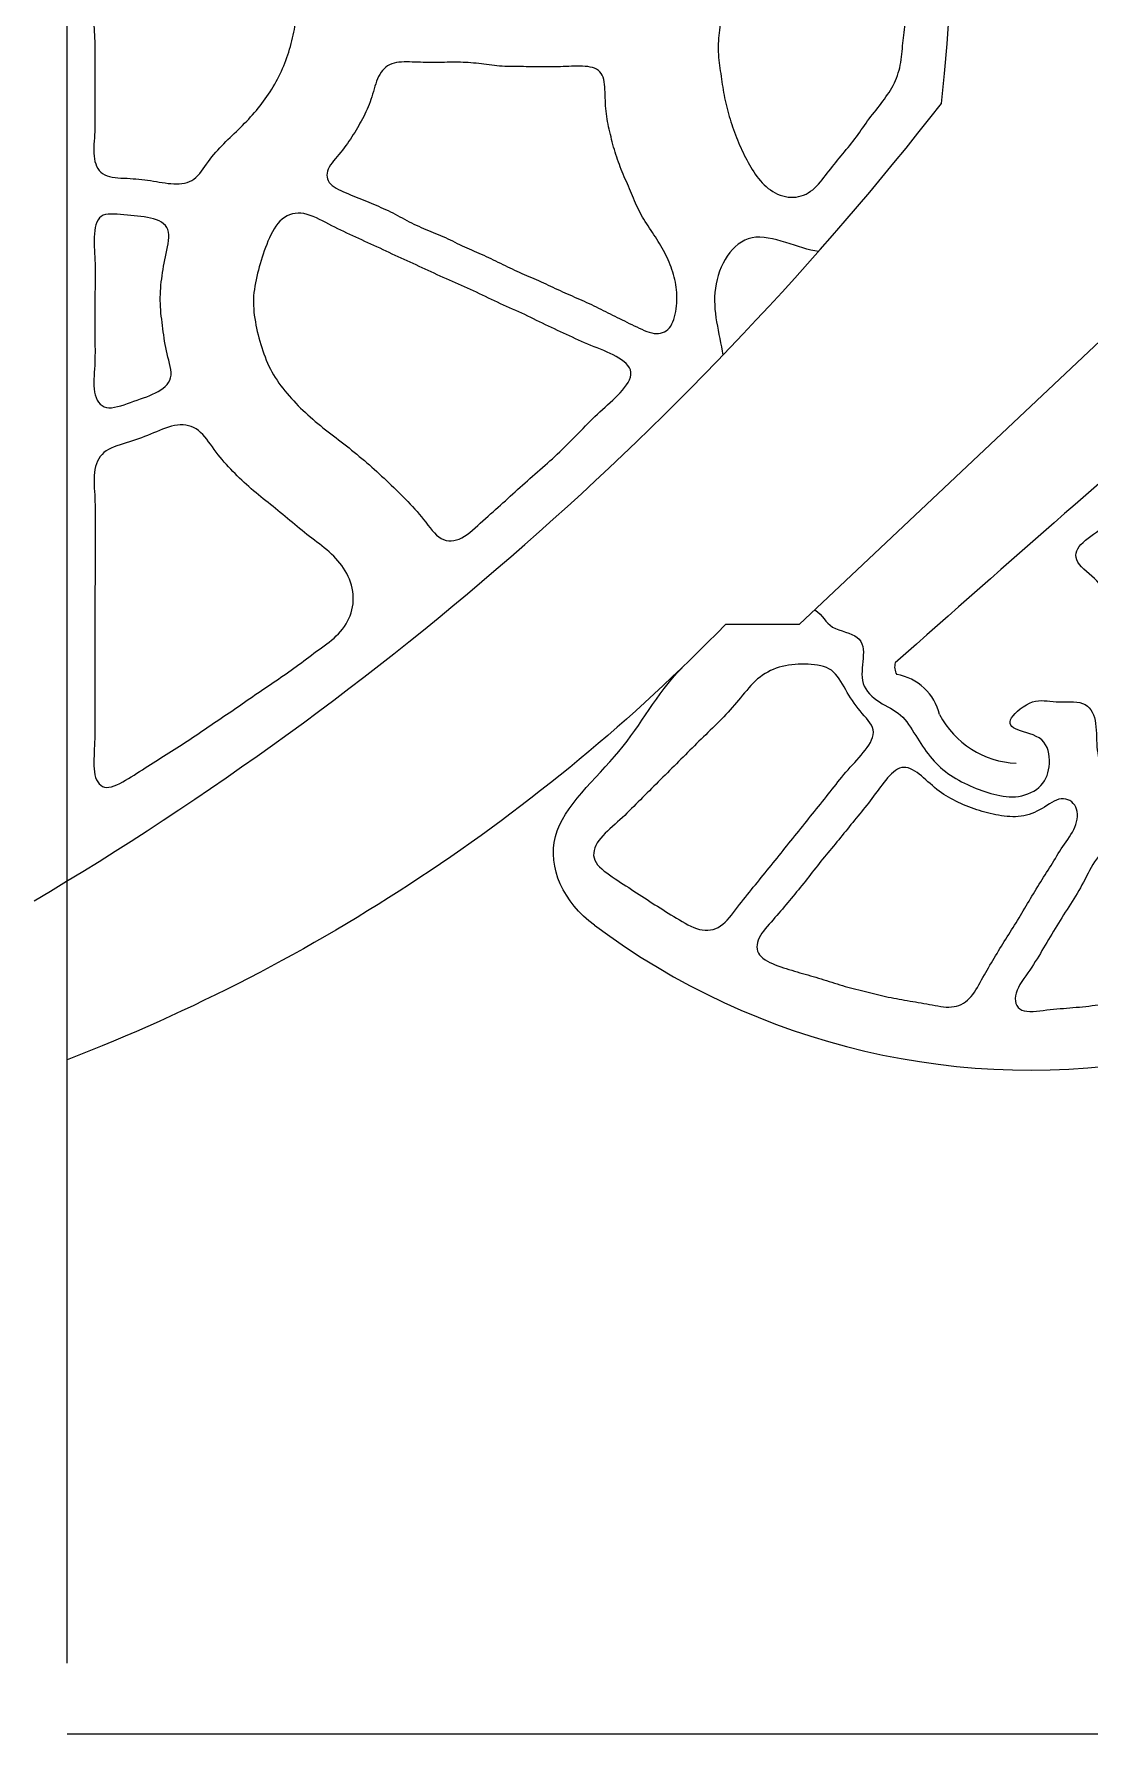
# Model space of a CAD drawing. Header units: inches. Extents: x 36 to 79.2, y 17.3 to 55.9.
# Drawn here: x 35.97 to 44.8, y 17.31 to 31.54 of the extents above; entities that cross this region are included whole.
import ezdxf

# ---------------------------------------------------------------- set-up
doc = ezdxf.new("R2010")
doc.units = ezdxf.units.IN
for name, color, linetype, lineweight in [('01_ORIGINAL_CAD', 7, 'CONTINUOUS', 20), ('10_EXTENSION_MASSES', 7, 'CONTINUOUS', 15), ('15_NEIGHBOURHOOD_CIRCULATION', 7, 'CONTINUOUS', 13)]:
    doc.layers.add(name, color=color, linetype=linetype, lineweight=lineweight)

msp = doc.modelspace()

# ---------------------------------------------------------------- linework, layer by layer
at = {"layer": '01_ORIGINAL_CAD'}
for p, q in [((36.248, 17.906), (36.248, 55.9)), ((71.442, 17.312), (36.248, 17.312))]:
    msp.add_line(p, q, dxfattribs=at)
msp.add_lwpolyline([(53.65, 30.945), (50.4, 30.004), (48.095, 29.84), (45.427, 29.473), (42.376, 26.597), (41.758, 26.597, -0.10797), (36.248, 22.954)], format="xyb", dxfattribs=at)
for centre, radius, start, end in [((22.064, 33.195), 21.619, 354.0583, 36.0319), ((22.02, 47.825), 27.364, 300.648, 321.9453), ((177.596, -125.015), 202.378, 130.55026, 131.62005), ((43.293, 26.24), 0.119, 162.5746, 211.3187), ((43.119, 25.741), 0.443, 13.2811, 80.611), ((44.225, 26.196), 0.761, 207.5896, 267.5639), ((44.306, 28.951), 6.083, 233.183, 280.5392)]:
    msp.add_arc(centre, radius, start, end, dxfattribs=at)
at = {"layer": '10_EXTENSION_MASSES'}
for points, knots in [([(41.718, 31.206), (41.709, 31.266), (41.7, 31.327), (41.697, 31.388), (41.695, 31.449), (41.7, 31.51), (41.707, 31.571), (41.713, 31.632), (41.722, 31.692), (41.728, 31.753), (41.734, 31.814), (41.737, 31.875), (41.742, 31.936), (41.747, 31.997), (41.755, 32.057), (41.762, 32.118), (41.768, 32.178), (41.774, 32.239), (41.78, 32.3), (41.786, 32.36), (41.794, 32.42), (41.797, 32.483), (41.801, 32.546), (41.801, 32.611), (41.813, 32.67), (41.826, 32.729), (41.851, 32.781), (41.895, 32.809), (41.939, 32.836), (42.002, 32.84), (42.066, 32.84), (42.129, 32.84), (42.193, 32.835), (42.256, 32.834), (42.318, 32.832), (42.38, 32.833), (42.441, 32.833), (42.503, 32.834), (42.565, 32.834), (42.626, 32.834), (42.688, 32.833), (42.749, 32.832), (42.811, 32.832), (42.872, 32.832), (42.934, 32.833), (42.999, 32.836), (43.064, 32.84), (43.132, 32.845), (43.188, 32.834), (43.243, 32.822), (43.285, 32.793), (43.304, 32.745), (43.322, 32.697), (43.317, 32.631), (43.314, 32.566), (43.311, 32.501), (43.309, 32.438), (43.309, 32.375), (43.309, 32.313), (43.31, 32.252), (43.307, 32.191), (43.303, 32.13), (43.294, 32.07), (43.288, 32.009), (43.281, 31.948), (43.277, 31.887), (43.274, 31.826), (43.27, 31.764), (43.268, 31.703), (43.263, 31.642), (43.257, 31.582), (43.249, 31.521), (43.243, 31.461), (43.237, 31.4), (43.233, 31.338), (43.221, 31.278), (43.209, 31.219), (43.19, 31.161), (43.162, 31.108), (43.134, 31.054), (43.098, 31.005), (43.06, 30.956), (43.023, 30.907), (42.985, 30.859), (42.948, 30.81), (42.912, 30.76), (42.878, 30.709), (42.841, 30.66), (42.804, 30.611), (42.764, 30.564), (42.725, 30.517), (42.686, 30.47), (42.648, 30.422), (42.61, 30.373), (42.572, 30.324), (42.534, 30.272), (42.488, 30.235), (42.441, 30.197), (42.386, 30.174), (42.327, 30.171), (42.268, 30.169), (42.206, 30.188), (42.154, 30.22), (42.101, 30.252), (42.058, 30.297), (42.021, 30.346), (41.984, 30.396), (41.953, 30.449), (41.925, 30.504), (41.897, 30.559), (41.872, 30.615), (41.85, 30.673), (41.827, 30.73), (41.807, 30.789), (41.789, 30.847), (41.772, 30.906), (41.757, 30.965), (41.746, 31.025), (41.735, 31.085), (41.727, 31.145), (41.718, 31.206)], [0, 0, 0, 0, 0.025, 0.025, 0.025, 0.05, 0.05, 0.05, 0.075, 0.075, 0.075, 0.1, 0.1, 0.1, 0.125, 0.125, 0.125, 0.15, 0.15, 0.15, 0.175, 0.175, 0.175, 0.2, 0.2, 0.2, 0.225, 0.225, 0.225, 0.25, 0.25, 0.25, 0.275, 0.275, 0.275, 0.3, 0.3, 0.3, 0.325, 0.325, 0.325, 0.35, 0.35, 0.35, 0.375, 0.375, 0.375, 0.4, 0.4, 0.4, 0.425, 0.425, 0.425, 0.45, 0.45, 0.45, 0.475, 0.475, 0.475, 0.5, 0.5, 0.5, 0.525, 0.525, 0.525, 0.55, 0.55, 0.55, 0.575, 0.575, 0.575, 0.6, 0.6, 0.6, 0.625, 0.625, 0.625, 0.65, 0.65, 0.65, 0.675, 0.675, 0.675, 0.7, 0.7, 0.7, 0.725, 0.725, 0.725, 0.75, 0.75, 0.75, 0.775, 0.775, 0.775, 0.8, 0.8, 0.8, 0.825, 0.825, 0.825, 0.85, 0.85, 0.85, 0.875, 0.875, 0.875, 0.9, 0.9, 0.9, 0.925, 0.925, 0.925, 0.95, 0.95, 0.95, 0.975, 0.975, 0.975, 1, 1, 1, 1]), ([(36.561, 30.359), (36.512, 30.384), (36.485, 30.433), (36.475, 30.493), (36.465, 30.553), (36.472, 30.625), (36.476, 30.694), (36.479, 30.762), (36.479, 30.827), (36.479, 30.891), (36.478, 30.956), (36.478, 31.022), (36.478, 31.087), (36.477, 31.152), (36.478, 31.217), (36.478, 31.282), (36.479, 31.348), (36.48, 31.412), (36.477, 31.479), (36.474, 31.546), (36.467, 31.616), (36.473, 31.68), (36.479, 31.743), (36.497, 31.801), (36.539, 31.838), (36.581, 31.876), (36.646, 31.894), (36.711, 31.911), (36.776, 31.928), (36.84, 31.943), (36.903, 31.96), (36.966, 31.976), (37.028, 31.994), (37.09, 32.013), (37.151, 32.031), (37.214, 32.05), (37.276, 32.069), (37.338, 32.088), (37.4, 32.107), (37.463, 32.125), (37.525, 32.143), (37.587, 32.158), (37.649, 32.176), (37.711, 32.194), (37.773, 32.215), (37.838, 32.238), (37.904, 32.261), (37.971, 32.286), (38.026, 32.28), (38.08, 32.274), (38.12, 32.235), (38.144, 32.18), (38.168, 32.125), (38.174, 32.053), (38.179, 31.985), (38.183, 31.918), (38.185, 31.853), (38.181, 31.79), (38.176, 31.726), (38.166, 31.663), (38.154, 31.599), (38.142, 31.536), (38.128, 31.473), (38.109, 31.41), (38.09, 31.348), (38.067, 31.286), (38.04, 31.227), (38.013, 31.167), (37.982, 31.11), (37.947, 31.055), (37.911, 31.001), (37.872, 30.949), (37.831, 30.899), (37.789, 30.85), (37.745, 30.802), (37.698, 30.756), (37.652, 30.71), (37.604, 30.666), (37.558, 30.62), (37.512, 30.573), (37.468, 30.524), (37.429, 30.47), (37.39, 30.416), (37.355, 30.357), (37.308, 30.323), (37.261, 30.29), (37.202, 30.281), (37.139, 30.284), (37.076, 30.287), (37.01, 30.301), (36.945, 30.311), (36.88, 30.321), (36.815, 30.327), (36.748, 30.33), (36.681, 30.333), (36.61, 30.335), (36.561, 30.359)], [0, 0, 0, 0, 0.03125, 0.03125, 0.03125, 0.0625, 0.0625, 0.0625, 0.09375, 0.09375, 0.09375, 0.125, 0.125, 0.125, 0.15625, 0.15625, 0.15625, 0.1875, 0.1875, 0.1875, 0.21875, 0.21875, 0.21875, 0.25, 0.25, 0.25, 0.28125, 0.28125, 0.28125, 0.3125, 0.3125, 0.3125, 0.34375, 0.34375, 0.34375, 0.375, 0.375, 0.375, 0.40625, 0.40625, 0.40625, 0.4375, 0.4375, 0.4375, 0.46875, 0.46875, 0.46875, 0.5, 0.5, 0.5, 0.53125, 0.53125, 0.53125, 0.5625, 0.5625, 0.5625, 0.59375, 0.59375, 0.59375, 0.625, 0.625, 0.625, 0.65625, 0.65625, 0.65625, 0.6875, 0.6875, 0.6875, 0.71875, 0.71875, 0.71875, 0.75, 0.75, 0.75, 0.78125, 0.78125, 0.78125, 0.8125, 0.8125, 0.8125, 0.84375, 0.84375, 0.84375, 0.875, 0.875, 0.875, 0.90625, 0.90625, 0.90625, 0.9375, 0.9375, 0.9375, 0.96875, 0.96875, 0.96875, 1, 1, 1, 1]), ([(38.452, 30.283), (38.419, 30.318), (38.413, 30.361), (38.433, 30.407), (38.452, 30.453), (38.498, 30.5), (38.537, 30.549), (38.577, 30.597), (38.611, 30.646), (38.642, 30.696), (38.674, 30.746), (38.702, 30.796), (38.729, 30.848), (38.755, 30.9), (38.779, 30.954), (38.797, 31.012), (38.816, 31.07), (38.83, 31.132), (38.854, 31.182), (38.879, 31.232), (38.915, 31.27), (38.964, 31.288), (39.013, 31.307), (39.075, 31.305), (39.136, 31.303), (39.198, 31.301), (39.258, 31.299), (39.318, 31.299), (39.377, 31.299), (39.436, 31.302), (39.495, 31.302), (39.554, 31.301), (39.612, 31.299), (39.671, 31.293), (39.729, 31.286), (39.786, 31.277), (39.845, 31.271), (39.903, 31.266), (39.963, 31.265), (40.022, 31.265), (40.081, 31.264), (40.14, 31.264), (40.199, 31.264), (40.258, 31.263), (40.316, 31.262), (40.377, 31.264), (40.438, 31.266), (40.502, 31.271), (40.561, 31.268), (40.62, 31.266), (40.675, 31.256), (40.707, 31.222), (40.738, 31.189), (40.746, 31.132), (40.749, 31.072), (40.753, 31.013), (40.752, 30.951), (40.758, 30.891), (40.764, 30.832), (40.776, 30.776), (40.789, 30.719), (40.803, 30.663), (40.817, 30.606), (40.834, 30.55), (40.851, 30.494), (40.871, 30.438), (40.894, 30.384), (40.916, 30.33), (40.94, 30.277), (40.963, 30.223), (40.986, 30.17), (41.007, 30.115), (41.033, 30.064), (41.059, 30.012), (41.09, 29.962), (41.123, 29.913), (41.155, 29.864), (41.188, 29.815), (41.217, 29.765), (41.247, 29.714), (41.273, 29.662), (41.295, 29.607), (41.316, 29.553), (41.333, 29.497), (41.342, 29.44), (41.352, 29.382), (41.354, 29.323), (41.348, 29.262), (41.342, 29.201), (41.328, 29.137), (41.3, 29.094), (41.272, 29.051), (41.229, 29.029), (41.179, 29.031), (41.129, 29.033), (41.071, 29.06), (41.015, 29.087), (40.959, 29.113), (40.905, 29.14), (40.852, 29.166), (40.8, 29.192), (40.748, 29.218), (40.695, 29.244), (40.642, 29.27), (40.589, 29.296), (40.535, 29.319), (40.481, 29.343), (40.427, 29.366), (40.373, 29.39), (40.32, 29.415), (40.267, 29.441), (40.214, 29.465), (40.16, 29.49), (40.105, 29.511), (40.052, 29.535), (39.998, 29.558), (39.945, 29.584), (39.893, 29.61), (39.84, 29.636), (39.788, 29.662), (39.734, 29.686), (39.68, 29.71), (39.626, 29.733), (39.572, 29.757), (39.519, 29.782), (39.467, 29.81), (39.413, 29.834), (39.359, 29.858), (39.304, 29.879), (39.25, 29.902), (39.196, 29.925), (39.142, 29.95), (39.09, 29.977), (39.037, 30.005), (38.986, 30.034), (38.933, 30.06), (38.88, 30.085), (38.826, 30.107), (38.772, 30.13), (38.717, 30.152), (38.661, 30.175), (38.603, 30.199), (38.545, 30.223), (38.485, 30.249), (38.452, 30.283)], [0, 0, 0, 0, 0.020833, 0.020833, 0.020833, 0.041667, 0.041667, 0.041667, 0.0625, 0.0625, 0.0625, 0.083333, 0.083333, 0.083333, 0.104167, 0.104167, 0.104167, 0.125, 0.125, 0.125, 0.145833, 0.145833, 0.145833, 0.166667, 0.166667, 0.166667, 0.1875, 0.1875, 0.1875, 0.208333, 0.208333, 0.208333, 0.229167, 0.229167, 0.229167, 0.25, 0.25, 0.25, 0.270833, 0.270833, 0.270833, 0.291667, 0.291667, 0.291667, 0.3125, 0.3125, 0.3125, 0.333333, 0.333333, 0.333333, 0.354167, 0.354167, 0.354167, 0.375, 0.375, 0.375, 0.395833, 0.395833, 0.395833, 0.416667, 0.416667, 0.416667, 0.4375, 0.4375, 0.4375, 0.458333, 0.458333, 0.458333, 0.479167, 0.479167, 0.479167, 0.5, 0.5, 0.5, 0.520833, 0.520833, 0.520833, 0.541667, 0.541667, 0.541667, 0.5625, 0.5625, 0.5625, 0.583333, 0.583333, 0.583333, 0.604167, 0.604167, 0.604167, 0.625, 0.625, 0.625, 0.645833, 0.645833, 0.645833, 0.666667, 0.666667, 0.666667, 0.6875, 0.6875, 0.6875, 0.708333, 0.708333, 0.708333, 0.729167, 0.729167, 0.729167, 0.75, 0.75, 0.75, 0.770833, 0.770833, 0.770833, 0.791667, 0.791667, 0.791667, 0.8125, 0.8125, 0.8125, 0.833333, 0.833333, 0.833333, 0.854167, 0.854167, 0.854167, 0.875, 0.875, 0.875, 0.895833, 0.895833, 0.895833, 0.916667, 0.916667, 0.916667, 0.9375, 0.9375, 0.9375, 0.958333, 0.958333, 0.958333, 0.979167, 0.979167, 0.979167, 1, 1, 1, 1]), ([(36.575, 28.412), (36.521, 28.424), (36.488, 28.476), (36.475, 28.542), (36.463, 28.608), (36.473, 28.689), (36.477, 28.763), (36.481, 28.838), (36.48, 28.907), (36.479, 28.978), (36.479, 29.048), (36.479, 29.119), (36.479, 29.191), (36.479, 29.262), (36.479, 29.334), (36.48, 29.405), (36.481, 29.475), (36.483, 29.545), (36.48, 29.618), (36.478, 29.69), (36.471, 29.767), (36.474, 29.839), (36.477, 29.912), (36.489, 29.982), (36.532, 30.011), (36.574, 30.041), (36.646, 30.031), (36.722, 30.024), (36.798, 30.017), (36.877, 30.013), (36.945, 29.997), (37.014, 29.981), (37.071, 29.953), (37.09, 29.901), (37.109, 29.849), (37.091, 29.774), (37.075, 29.701), (37.06, 29.629), (37.047, 29.559), (37.038, 29.489), (37.029, 29.42), (37.025, 29.351), (37.027, 29.281), (37.029, 29.212), (37.039, 29.142), (37.048, 29.072), (37.057, 29.002), (37.066, 28.932), (37.083, 28.861), (37.101, 28.789), (37.126, 28.716), (37.113, 28.66), (37.1, 28.604), (37.048, 28.565), (36.986, 28.535), (36.924, 28.504), (36.852, 28.481), (36.778, 28.455), (36.705, 28.429), (36.629, 28.401), (36.575, 28.412)], [0, 0, 0, 0, 0.05, 0.05, 0.05, 0.1, 0.1, 0.1, 0.15, 0.15, 0.15, 0.2, 0.2, 0.2, 0.25, 0.25, 0.25, 0.3, 0.3, 0.3, 0.35, 0.35, 0.35, 0.4, 0.4, 0.4, 0.45, 0.45, 0.45, 0.5, 0.5, 0.5, 0.55, 0.55, 0.55, 0.6, 0.6, 0.6, 0.65, 0.65, 0.65, 0.7, 0.7, 0.7, 0.75, 0.75, 0.75, 0.8, 0.8, 0.8, 0.85, 0.85, 0.85, 0.9, 0.9, 0.9, 0.95, 0.95, 0.95, 1, 1, 1, 1]), ([(37.822, 29.13), (37.809, 29.202), (37.803, 29.275), (37.808, 29.347), (37.813, 29.419), (37.829, 29.491), (37.848, 29.562), (37.867, 29.634), (37.889, 29.705), (37.917, 29.777), (37.945, 29.849), (37.98, 29.922), (38.028, 29.971), (38.076, 30.019), (38.138, 30.044), (38.204, 30.038), (38.271, 30.032), (38.342, 29.995), (38.411, 29.96), (38.48, 29.924), (38.547, 29.892), (38.614, 29.86), (38.681, 29.829), (38.748, 29.799), (38.815, 29.768), (38.883, 29.737), (38.949, 29.704), (39.017, 29.673), (39.084, 29.642), (39.153, 29.613), (39.22, 29.582), (39.287, 29.552), (39.353, 29.519), (39.421, 29.489), (39.488, 29.459), (39.556, 29.431), (39.623, 29.4), (39.691, 29.369), (39.757, 29.335), (39.824, 29.304), (39.891, 29.273), (39.959, 29.244), (40.027, 29.213), (40.094, 29.182), (40.16, 29.149), (40.227, 29.117), (40.294, 29.085), (40.361, 29.053), (40.427, 29.023), (40.494, 28.992), (40.56, 28.961), (40.631, 28.932), (40.702, 28.903), (40.778, 28.875), (40.843, 28.839), (40.907, 28.804), (40.96, 28.76), (40.966, 28.707), (40.971, 28.655), (40.928, 28.592), (40.876, 28.535), (40.824, 28.479), (40.763, 28.427), (40.707, 28.375), (40.65, 28.323), (40.599, 28.271), (40.547, 28.218), (40.496, 28.165), (40.444, 28.112), (40.39, 28.06), (40.337, 28.008), (40.282, 27.959), (40.226, 27.91), (40.17, 27.861), (40.114, 27.812), (40.059, 27.763), (40.004, 27.714), (39.95, 27.663), (39.895, 27.614), (39.84, 27.565), (39.785, 27.517), (39.727, 27.464), (39.67, 27.412), (39.611, 27.354), (39.552, 27.322), (39.492, 27.291), (39.431, 27.286), (39.378, 27.316), (39.325, 27.347), (39.28, 27.414), (39.231, 27.475), (39.183, 27.536), (39.132, 27.591), (39.079, 27.645), (39.027, 27.699), (38.974, 27.75), (38.92, 27.801), (38.866, 27.852), (38.811, 27.902), (38.756, 27.95), (38.7, 27.998), (38.643, 28.045), (38.585, 28.091), (38.527, 28.136), (38.468, 28.181), (38.41, 28.226), (38.352, 28.272), (38.295, 28.32), (38.241, 28.37), (38.187, 28.42), (38.136, 28.473), (38.088, 28.53), (38.04, 28.586), (37.997, 28.646), (37.961, 28.71), (37.926, 28.774), (37.899, 28.844), (37.876, 28.914), (37.853, 28.985), (37.834, 29.057), (37.822, 29.13)], [0, 0, 0, 0, 0.025, 0.025, 0.025, 0.05, 0.05, 0.05, 0.075, 0.075, 0.075, 0.1, 0.1, 0.1, 0.125, 0.125, 0.125, 0.15, 0.15, 0.15, 0.175, 0.175, 0.175, 0.2, 0.2, 0.2, 0.225, 0.225, 0.225, 0.25, 0.25, 0.25, 0.275, 0.275, 0.275, 0.3, 0.3, 0.3, 0.325, 0.325, 0.325, 0.35, 0.35, 0.35, 0.375, 0.375, 0.375, 0.4, 0.4, 0.4, 0.425, 0.425, 0.425, 0.45, 0.45, 0.45, 0.475, 0.475, 0.475, 0.5, 0.5, 0.5, 0.525, 0.525, 0.525, 0.55, 0.55, 0.55, 0.575, 0.575, 0.575, 0.6, 0.6, 0.6, 0.625, 0.625, 0.625, 0.65, 0.65, 0.65, 0.675, 0.675, 0.675, 0.7, 0.7, 0.7, 0.725, 0.725, 0.725, 0.75, 0.75, 0.75, 0.775, 0.775, 0.775, 0.8, 0.8, 0.8, 0.825, 0.825, 0.825, 0.85, 0.85, 0.85, 0.875, 0.875, 0.875, 0.9, 0.9, 0.9, 0.925, 0.925, 0.925, 0.95, 0.95, 0.95, 0.975, 0.975, 0.975, 1, 1, 1, 1]), ([(36.577, 25.233), (36.526, 25.236), (36.493, 25.277), (36.479, 25.339), (36.465, 25.4), (36.471, 25.481), (36.474, 25.557), (36.478, 25.633), (36.479, 25.703), (36.479, 25.773), (36.479, 25.843), (36.479, 25.913), (36.479, 25.983), (36.478, 26.054), (36.479, 26.125), (36.479, 26.195), (36.479, 26.266), (36.479, 26.337), (36.479, 26.407), (36.479, 26.478), (36.479, 26.549), (36.479, 26.619), (36.479, 26.69), (36.479, 26.761), (36.479, 26.831), (36.48, 26.902), (36.48, 26.972), (36.48, 27.043), (36.48, 27.114), (36.48, 27.185), (36.48, 27.255), (36.48, 27.326), (36.481, 27.396), (36.481, 27.466), (36.481, 27.537), (36.481, 27.607), (36.477, 27.681), (36.473, 27.754), (36.467, 27.829), (36.479, 27.894), (36.491, 27.959), (36.522, 28.013), (36.573, 28.049), (36.625, 28.085), (36.698, 28.103), (36.768, 28.125), (36.837, 28.146), (36.903, 28.171), (36.97, 28.199), (37.037, 28.226), (37.106, 28.257), (37.17, 28.265), (37.235, 28.273), (37.295, 28.259), (37.345, 28.22), (37.396, 28.181), (37.436, 28.119), (37.478, 28.06), (37.521, 28.002), (37.567, 27.948), (37.616, 27.897), (37.664, 27.845), (37.715, 27.797), (37.768, 27.75), (37.821, 27.704), (37.875, 27.66), (37.929, 27.616), (37.984, 27.572), (38.038, 27.528), (38.092, 27.483), (38.146, 27.439), (38.199, 27.394), (38.254, 27.35), (38.309, 27.307), (38.366, 27.266), (38.42, 27.221), (38.473, 27.175), (38.523, 27.126), (38.561, 27.068), (38.6, 27.01), (38.628, 26.943), (38.638, 26.874), (38.648, 26.805), (38.64, 26.734), (38.615, 26.67), (38.591, 26.606), (38.55, 26.549), (38.5, 26.501), (38.45, 26.452), (38.391, 26.413), (38.334, 26.372), (38.277, 26.33), (38.222, 26.287), (38.165, 26.246), (38.109, 26.204), (38.051, 26.164), (37.993, 26.125), (37.935, 26.086), (37.877, 26.046), (37.819, 26.007), (37.761, 25.967), (37.704, 25.927), (37.647, 25.887), (37.589, 25.848), (37.53, 25.809), (37.471, 25.77), (37.413, 25.73), (37.355, 25.689), (37.296, 25.65), (37.238, 25.611), (37.179, 25.574), (37.12, 25.537), (37.061, 25.5), (37.003, 25.464), (36.944, 25.426), (36.884, 25.387), (36.824, 25.346), (36.76, 25.307), (36.696, 25.268), (36.628, 25.231), (36.577, 25.233)], [0, 0, 0, 0, 0.025, 0.025, 0.025, 0.05, 0.05, 0.05, 0.075, 0.075, 0.075, 0.1, 0.1, 0.1, 0.125, 0.125, 0.125, 0.15, 0.15, 0.15, 0.175, 0.175, 0.175, 0.2, 0.2, 0.2, 0.225, 0.225, 0.225, 0.25, 0.25, 0.25, 0.275, 0.275, 0.275, 0.3, 0.3, 0.3, 0.325, 0.325, 0.325, 0.35, 0.35, 0.35, 0.375, 0.375, 0.375, 0.4, 0.4, 0.4, 0.425, 0.425, 0.425, 0.45, 0.45, 0.45, 0.475, 0.475, 0.475, 0.5, 0.5, 0.5, 0.525, 0.525, 0.525, 0.55, 0.55, 0.55, 0.575, 0.575, 0.575, 0.6, 0.6, 0.6, 0.625, 0.625, 0.625, 0.65, 0.65, 0.65, 0.675, 0.675, 0.675, 0.7, 0.7, 0.7, 0.725, 0.725, 0.725, 0.75, 0.75, 0.75, 0.775, 0.775, 0.775, 0.8, 0.8, 0.8, 0.825, 0.825, 0.825, 0.85, 0.85, 0.85, 0.875, 0.875, 0.875, 0.9, 0.9, 0.9, 0.925, 0.925, 0.925, 0.95, 0.95, 0.95, 0.975, 0.975, 0.975, 1, 1, 1, 1]), ([(40.664, 24.624), (40.641, 24.676), (40.659, 24.735), (40.698, 24.789), (40.737, 24.844), (40.799, 24.894), (40.854, 24.944), (40.909, 24.993), (40.959, 25.043), (41.008, 25.093), (41.058, 25.143), (41.108, 25.193), (41.158, 25.243), (41.208, 25.293), (41.259, 25.343), (41.309, 25.393), (41.359, 25.443), (41.41, 25.494), (41.46, 25.544), (41.51, 25.594), (41.561, 25.644), (41.611, 25.693), (41.662, 25.743), (41.714, 25.792), (41.762, 25.844), (41.81, 25.895), (41.855, 25.95), (41.901, 26.004), (41.946, 26.059), (41.993, 26.115), (42.047, 26.157), (42.101, 26.199), (42.164, 26.228), (42.233, 26.245), (42.302, 26.262), (42.377, 26.267), (42.449, 26.264), (42.522, 26.261), (42.593, 26.25), (42.644, 26.213), (42.695, 26.176), (42.728, 26.113), (42.764, 26.051), (42.799, 25.989), (42.839, 25.928), (42.885, 25.873), (42.931, 25.818), (42.984, 25.769), (42.994, 25.715), (43.004, 25.66), (42.972, 25.601), (42.928, 25.545), (42.885, 25.489), (42.832, 25.435), (42.784, 25.381), (42.736, 25.327), (42.694, 25.272), (42.651, 25.218), (42.608, 25.163), (42.564, 25.108), (42.52, 25.053), (42.476, 24.998), (42.432, 24.944), (42.388, 24.889), (42.344, 24.834), (42.3, 24.779), (42.256, 24.725), (42.212, 24.67), (42.168, 24.615), (42.124, 24.56), (42.08, 24.506), (42.036, 24.452), (41.991, 24.398), (41.947, 24.344), (41.902, 24.289), (41.858, 24.231), (41.814, 24.172), (41.77, 24.109), (41.717, 24.074), (41.664, 24.038), (41.603, 24.03), (41.54, 24.045), (41.476, 24.061), (41.411, 24.101), (41.348, 24.139), (41.285, 24.178), (41.226, 24.215), (41.167, 24.252), (41.109, 24.289), (41.051, 24.327), (40.992, 24.366), (40.933, 24.404), (40.872, 24.443), (40.81, 24.485), (40.749, 24.527), (40.686, 24.572), (40.664, 24.624)], [0, 0, 0, 0, 0.03125, 0.03125, 0.03125, 0.0625, 0.0625, 0.0625, 0.09375, 0.09375, 0.09375, 0.125, 0.125, 0.125, 0.15625, 0.15625, 0.15625, 0.1875, 0.1875, 0.1875, 0.21875, 0.21875, 0.21875, 0.25, 0.25, 0.25, 0.28125, 0.28125, 0.28125, 0.3125, 0.3125, 0.3125, 0.34375, 0.34375, 0.34375, 0.375, 0.375, 0.375, 0.40625, 0.40625, 0.40625, 0.4375, 0.4375, 0.4375, 0.46875, 0.46875, 0.46875, 0.5, 0.5, 0.5, 0.53125, 0.53125, 0.53125, 0.5625, 0.5625, 0.5625, 0.59375, 0.59375, 0.59375, 0.625, 0.625, 0.625, 0.65625, 0.65625, 0.65625, 0.6875, 0.6875, 0.6875, 0.71875, 0.71875, 0.71875, 0.75, 0.75, 0.75, 0.78125, 0.78125, 0.78125, 0.8125, 0.8125, 0.8125, 0.84375, 0.84375, 0.84375, 0.875, 0.875, 0.875, 0.90625, 0.90625, 0.90625, 0.9375, 0.9375, 0.9375, 0.96875, 0.96875, 0.96875, 1, 1, 1, 1]), ([(42.043, 23.832), (42.013, 23.871), (42.015, 23.923), (42.04, 23.974), (42.065, 24.025), (42.112, 24.076), (42.156, 24.125), (42.2, 24.174), (42.24, 24.222), (42.279, 24.269), (42.319, 24.317), (42.359, 24.364), (42.398, 24.413), (42.437, 24.461), (42.474, 24.511), (42.513, 24.56), (42.551, 24.609), (42.591, 24.657), (42.631, 24.705), (42.671, 24.753), (42.711, 24.801), (42.75, 24.849), (42.789, 24.897), (42.828, 24.946), (42.867, 24.994), (42.906, 25.042), (42.945, 25.089), (42.983, 25.14), (43.022, 25.191), (43.059, 25.244), (43.1, 25.294), (43.141, 25.344), (43.185, 25.39), (43.233, 25.399), (43.28, 25.409), (43.331, 25.382), (43.38, 25.344), (43.429, 25.306), (43.477, 25.257), (43.527, 25.217), (43.578, 25.177), (43.631, 25.145), (43.687, 25.118), (43.743, 25.09), (43.801, 25.066), (43.861, 25.046), (43.921, 25.026), (43.982, 25.01), (44.044, 25), (44.107, 24.989), (44.171, 24.983), (44.232, 24.992), (44.293, 25.001), (44.352, 25.024), (44.408, 25.056), (44.463, 25.089), (44.517, 25.131), (44.568, 25.138), (44.62, 25.144), (44.669, 25.114), (44.691, 25.068), (44.712, 25.022), (44.706, 24.959), (44.683, 24.901), (44.659, 24.844), (44.618, 24.792), (44.582, 24.739), (44.547, 24.686), (44.516, 24.633), (44.484, 24.58), (44.451, 24.528), (44.417, 24.476), (44.384, 24.423), (44.351, 24.37), (44.319, 24.316), (44.287, 24.262), (44.255, 24.208), (44.224, 24.154), (44.191, 24.101), (44.158, 24.048), (44.124, 23.996), (44.092, 23.943), (44.059, 23.891), (44.027, 23.838), (43.996, 23.785), (43.964, 23.731), (43.933, 23.678), (43.902, 23.622), (43.871, 23.566), (43.84, 23.508), (43.799, 23.467), (43.758, 23.425), (43.708, 23.401), (43.65, 23.396), (43.593, 23.391), (43.528, 23.406), (43.466, 23.417), (43.403, 23.429), (43.341, 23.439), (43.28, 23.449), (43.219, 23.46), (43.159, 23.471), (43.098, 23.484), (43.038, 23.497), (42.978, 23.512), (42.918, 23.527), (42.858, 23.542), (42.797, 23.557), (42.738, 23.575), (42.678, 23.593), (42.618, 23.613), (42.559, 23.631), (42.499, 23.65), (42.44, 23.666), (42.38, 23.683), (42.32, 23.7), (42.259, 23.718), (42.197, 23.741), (42.136, 23.764), (42.073, 23.792), (42.043, 23.832)], [0, 0, 0, 0, 0.025, 0.025, 0.025, 0.05, 0.05, 0.05, 0.075, 0.075, 0.075, 0.1, 0.1, 0.1, 0.125, 0.125, 0.125, 0.15, 0.15, 0.15, 0.175, 0.175, 0.175, 0.2, 0.2, 0.2, 0.225, 0.225, 0.225, 0.25, 0.25, 0.25, 0.275, 0.275, 0.275, 0.3, 0.3, 0.3, 0.325, 0.325, 0.325, 0.35, 0.35, 0.35, 0.375, 0.375, 0.375, 0.4, 0.4, 0.4, 0.425, 0.425, 0.425, 0.45, 0.45, 0.45, 0.475, 0.475, 0.475, 0.5, 0.5, 0.5, 0.525, 0.525, 0.525, 0.55, 0.55, 0.55, 0.575, 0.575, 0.575, 0.6, 0.6, 0.6, 0.625, 0.625, 0.625, 0.65, 0.65, 0.65, 0.675, 0.675, 0.675, 0.7, 0.7, 0.7, 0.725, 0.725, 0.725, 0.75, 0.75, 0.75, 0.775, 0.775, 0.775, 0.8, 0.8, 0.8, 0.825, 0.825, 0.825, 0.85, 0.85, 0.85, 0.875, 0.875, 0.875, 0.9, 0.9, 0.9, 0.925, 0.925, 0.925, 0.95, 0.95, 0.95, 0.975, 0.975, 0.975, 1, 1, 1, 1]), ([(44.239, 23.37), (44.19, 23.392), (44.173, 23.45), (44.191, 23.512), (44.209, 23.575), (44.261, 23.642), (44.305, 23.705), (44.349, 23.769), (44.385, 23.829), (44.421, 23.89), (44.456, 23.952), (44.493, 24.014), (44.531, 24.075), (44.568, 24.136), (44.608, 24.196), (44.646, 24.256), (44.684, 24.316), (44.72, 24.376), (44.755, 24.441), (44.789, 24.505), (44.821, 24.574), (44.863, 24.633), (44.905, 24.691), (44.957, 24.738), (45.018, 24.752), (45.08, 24.766), (45.151, 24.746), (45.225, 24.738), (45.299, 24.73), (45.376, 24.733), (45.446, 24.727), (45.517, 24.722), (45.581, 24.707), (45.624, 24.663), (45.668, 24.618), (45.69, 24.545), (45.714, 24.475), (45.738, 24.405), (45.763, 24.338), (45.789, 24.273), (45.816, 24.207), (45.844, 24.144), (45.875, 24.076), (45.907, 24.008), (45.942, 23.936), (45.954, 23.871), (45.966, 23.806), (45.955, 23.749), (45.909, 23.71), (45.864, 23.67), (45.785, 23.649), (45.712, 23.627), (45.639, 23.605), (45.571, 23.582), (45.503, 23.561), (45.435, 23.539), (45.367, 23.519), (45.298, 23.501), (45.229, 23.483), (45.159, 23.467), (45.089, 23.452), (45.019, 23.437), (44.949, 23.424), (44.879, 23.414), (44.809, 23.404), (44.738, 23.397), (44.667, 23.391), (44.596, 23.385), (44.525, 23.38), (44.448, 23.371), (44.37, 23.361), (44.288, 23.348), (44.239, 23.37)], [0, 0, 0, 0, 0.041667, 0.041667, 0.041667, 0.083333, 0.083333, 0.083333, 0.125, 0.125, 0.125, 0.166667, 0.166667, 0.166667, 0.208333, 0.208333, 0.208333, 0.25, 0.25, 0.25, 0.291667, 0.291667, 0.291667, 0.333333, 0.333333, 0.333333, 0.375, 0.375, 0.375, 0.416667, 0.416667, 0.416667, 0.458333, 0.458333, 0.458333, 0.5, 0.5, 0.5, 0.541667, 0.541667, 0.541667, 0.583333, 0.583333, 0.583333, 0.625, 0.625, 0.625, 0.666667, 0.666667, 0.666667, 0.708333, 0.708333, 0.708333, 0.75, 0.75, 0.75, 0.791667, 0.791667, 0.791667, 0.833333, 0.833333, 0.833333, 0.875, 0.875, 0.875, 0.916667, 0.916667, 0.916667, 0.958333, 0.958333, 0.958333, 1, 1, 1, 1])]:
    msp.add_open_spline(points, degree=3, knots=knots, dxfattribs=at)
at = {"layer": '15_NEIGHBOURHOOD_CIRCULATION'}
for points, knots in [([(42.507, 26.72), (42.572, 26.674), (42.595, 26.612), (42.655, 26.575), (42.715, 26.539), (42.811, 26.528), (42.861, 26.489), (42.911, 26.45), (42.916, 26.384), (42.91, 26.313), (42.905, 26.242), (42.891, 26.168), (42.911, 26.104), (42.931, 26.04), (42.987, 25.987), (43.047, 25.948), (43.107, 25.909), (43.172, 25.884), (43.223, 25.839), (43.274, 25.794), (43.312, 25.73), (43.35, 25.668), (43.388, 25.606), (43.426, 25.547), (43.47, 25.493), (43.514, 25.439), (43.563, 25.391), (43.62, 25.35), (43.677, 25.309), (43.742, 25.275), (43.807, 25.246), (43.872, 25.217), (43.937, 25.193), (44.004, 25.176), (44.072, 25.159), (44.142, 25.148), (44.212, 25.158), (44.282, 25.169), (44.353, 25.201), (44.399, 25.249), (44.445, 25.297), (44.466, 25.361), (44.469, 25.433), (44.473, 25.505), (44.458, 25.585), (44.405, 25.631), (44.352, 25.678), (44.262, 25.691), (44.205, 25.714), (44.148, 25.736), (44.124, 25.768), (44.152, 25.815), (44.18, 25.862), (44.261, 25.925), (44.329, 25.948), (44.398, 25.971), (44.454, 25.953), (44.526, 25.95), (44.599, 25.947), (44.688, 25.958), (44.748, 25.936), (44.808, 25.915), (44.838, 25.86), (44.852, 25.793), (44.866, 25.725), (44.862, 25.645), (44.868, 25.574), (44.874, 25.503), (44.89, 25.441), (44.917, 25.377), (44.945, 25.312), (44.985, 25.245), (45.034, 25.197), (45.084, 25.148), (45.143, 25.119), (45.208, 25.097), (45.274, 25.076), (45.346, 25.061), (45.416, 25.067), (45.486, 25.073), (45.554, 25.099), (45.616, 25.13), (45.677, 25.162), (45.732, 25.2), (45.775, 25.254), (45.818, 25.308), (45.849, 25.378), (45.878, 25.443), (45.907, 25.508), (45.934, 25.569), (45.954, 25.636), (45.973, 25.703), (45.986, 25.777), (45.984, 25.848), (45.983, 25.918), (45.969, 25.985), (45.935, 26.046), (45.901, 26.106), (45.848, 26.161), (45.79, 26.199), (45.731, 26.237), (45.666, 26.26), (45.598, 26.279), (45.53, 26.298), (45.458, 26.313), (45.391, 26.336), (45.324, 26.359), (45.262, 26.39), (45.225, 26.445), (45.187, 26.499), (45.174, 26.578), (45.139, 26.641), (45.103, 26.704), (45.044, 26.752), (44.999, 26.802), (44.953, 26.853), (44.921, 26.907), (44.867, 26.961), (44.814, 27.015), (44.739, 27.067), (44.708, 27.119), (44.677, 27.17), (44.69, 27.219), (44.733, 27.266), (44.777, 27.314), (44.851, 27.358), (44.909, 27.404), (44.967, 27.45), (45.01, 27.497), (45.061, 27.544), (45.112, 27.591), (45.171, 27.637), (45.226, 27.683), (45.281, 27.729), (45.332, 27.776), (45.384, 27.822), (45.437, 27.868), (45.492, 27.915), (45.546, 27.961), (45.6, 28.007), (45.653, 28.054), (45.706, 28.1), (45.759, 28.146), (45.813, 28.193), (45.867, 28.239), (45.92, 28.286), (45.975, 28.331), (46.028, 28.378), (46.081, 28.424), (46.133, 28.471), (46.186, 28.519), (46.239, 28.567), (46.293, 28.615), (46.306, 28.686), (46.32, 28.757), (46.293, 28.852), (46.313, 28.904), (46.334, 28.955), (46.401, 28.963), (46.472, 28.967), (46.543, 28.971), (46.617, 28.971), (46.689, 28.974), (46.76, 28.977), (46.829, 28.983), (46.899, 28.987), (46.969, 28.992), (47.041, 28.994), (47.112, 28.998), (47.183, 29.002), (47.253, 29.006), (47.323, 29.01), (47.394, 29.014), (47.465, 29.018), (47.536, 29.021), (47.607, 29.025), (47.677, 29.029), (47.748, 29.033), (47.818, 29.037), (47.889, 29.041), (47.96, 29.045), (48.031, 29.049), (48.101, 29.052), (48.172, 29.056), (48.243, 29.06), (48.313, 29.064), (48.384, 29.068), (48.455, 29.072), (48.525, 29.076), (48.596, 29.08), (48.667, 29.083), (48.737, 29.087), (48.808, 29.091), (48.879, 29.095), (48.95, 29.099), (49.02, 29.103), (49.091, 29.107), (49.162, 29.11), (49.232, 29.114), (49.303, 29.118), (49.374, 29.122), (49.444, 29.126), (49.515, 29.13), (49.586, 29.134), (49.656, 29.138), (49.727, 29.141), (49.798, 29.145), (49.869, 29.149), (49.939, 29.153), (50.01, 29.157), (50.081, 29.161), (50.151, 29.165), (50.222, 29.168), (50.293, 29.172), (50.363, 29.176), (50.434, 29.181), (50.505, 29.184), (50.576, 29.187), (50.647, 29.188), (50.715, 29.203), (50.784, 29.217), (50.85, 29.245), (50.917, 29.27), (50.983, 29.294), (51.051, 29.315), (51.118, 29.338), (51.185, 29.361), (51.251, 29.385), (51.318, 29.408), (51.385, 29.431), (51.452, 29.454), (51.519, 29.477), (51.586, 29.5), (51.653, 29.523), (51.72, 29.546), (51.787, 29.569), (51.854, 29.592), (51.921, 29.616), (51.987, 29.639), (52.054, 29.662), (52.123, 29.678), (52.192, 29.694), (52.262, 29.703), (52.333, 29.714), (52.403, 29.725), (52.472, 29.739), (52.542, 29.751), (52.611, 29.763), (52.681, 29.774), (52.751, 29.785), (52.821, 29.797), (52.891, 29.811), (52.96, 29.822), (53.03, 29.834), (53.1, 29.844), (53.17, 29.857), (53.239, 29.869), (53.309, 29.885), (53.379, 29.894), (53.45, 29.903), (53.521, 29.906), (53.582, 29.939), (53.643, 29.972), (53.693, 30.035), (53.713, 30.1), (53.733, 30.165), (53.724, 30.231), (53.697, 30.296), (53.669, 30.362), (53.624, 30.426), (53.556, 30.445), (53.488, 30.464), (53.398, 30.438), (53.345, 30.458), (53.293, 30.478), (53.278, 30.544), (53.274, 30.616), (53.27, 30.689), (53.276, 30.769), (53.26, 30.832)], [0, 0, 0, 0, 0.010753, 0.010753, 0.010753, 0.021505, 0.021505, 0.021505, 0.032258, 0.032258, 0.032258, 0.043011, 0.043011, 0.043011, 0.053763, 0.053763, 0.053763, 0.064516, 0.064516, 0.064516, 0.075269, 0.075269, 0.075269, 0.086022, 0.086022, 0.086022, 0.096774, 0.096774, 0.096774, 0.107527, 0.107527, 0.107527, 0.11828, 0.11828, 0.11828, 0.129032, 0.129032, 0.129032, 0.139785, 0.139785, 0.139785, 0.150538, 0.150538, 0.150538, 0.16129, 0.16129, 0.16129, 0.172043, 0.172043, 0.172043, 0.182796, 0.182796, 0.182796, 0.193548, 0.193548, 0.193548, 0.204301, 0.204301, 0.204301, 0.215054, 0.215054, 0.215054, 0.225806, 0.225806, 0.225806, 0.236559, 0.236559, 0.236559, 0.247312, 0.247312, 0.247312, 0.258065, 0.258065, 0.258065, 0.268817, 0.268817, 0.268817, 0.27957, 0.27957, 0.27957, 0.290323, 0.290323, 0.290323, 0.301075, 0.301075, 0.301075, 0.311828, 0.311828, 0.311828, 0.322581, 0.322581, 0.322581, 0.333333, 0.333333, 0.333333, 0.344086, 0.344086, 0.344086, 0.354839, 0.354839, 0.354839, 0.365591, 0.365591, 0.365591, 0.376344, 0.376344, 0.376344, 0.387097, 0.387097, 0.387097, 0.397849, 0.397849, 0.397849, 0.408602, 0.408602, 0.408602, 0.419355, 0.419355, 0.419355, 0.430108, 0.430108, 0.430108, 0.44086, 0.44086, 0.44086, 0.451613, 0.451613, 0.451613, 0.462366, 0.462366, 0.462366, 0.473118, 0.473118, 0.473118, 0.483871, 0.483871, 0.483871, 0.494624, 0.494624, 0.494624, 0.505376, 0.505376, 0.505376, 0.516129, 0.516129, 0.516129, 0.526882, 0.526882, 0.526882, 0.537634, 0.537634, 0.537634, 0.548387, 0.548387, 0.548387, 0.55914, 0.55914, 0.55914, 0.569892, 0.569892, 0.569892, 0.580645, 0.580645, 0.580645, 0.591398, 0.591398, 0.591398, 0.602151, 0.602151, 0.602151, 0.612903, 0.612903, 0.612903, 0.623656, 0.623656, 0.623656, 0.634409, 0.634409, 0.634409, 0.645161, 0.645161, 0.645161, 0.655914, 0.655914, 0.655914, 0.666667, 0.666667, 0.666667, 0.677419, 0.677419, 0.677419, 0.688172, 0.688172, 0.688172, 0.698925, 0.698925, 0.698925, 0.709677, 0.709677, 0.709677, 0.72043, 0.72043, 0.72043, 0.731183, 0.731183, 0.731183, 0.741935, 0.741935, 0.741935, 0.752688, 0.752688, 0.752688, 0.763441, 0.763441, 0.763441, 0.774194, 0.774194, 0.774194, 0.784946, 0.784946, 0.784946, 0.795699, 0.795699, 0.795699, 0.806452, 0.806452, 0.806452, 0.817204, 0.817204, 0.817204, 0.827957, 0.827957, 0.827957, 0.83871, 0.83871, 0.83871, 0.849462, 0.849462, 0.849462, 0.860215, 0.860215, 0.860215, 0.870968, 0.870968, 0.870968, 0.88172, 0.88172, 0.88172, 0.892473, 0.892473, 0.892473, 0.903226, 0.903226, 0.903226, 0.913978, 0.913978, 0.913978, 0.924731, 0.924731, 0.924731, 0.935484, 0.935484, 0.935484, 0.946237, 0.946237, 0.946237, 0.956989, 0.956989, 0.956989, 0.967742, 0.967742, 0.967742, 0.978495, 0.978495, 0.978495, 0.989247, 0.989247, 0.989247, 1, 1, 1, 1]), ([(42.536, 29.718), (42.376, 29.736), (42.15, 29.865), (41.98, 29.832), (41.811, 29.798), (41.7, 29.601), (41.673, 29.411), (41.647, 29.22), (41.706, 29.037), (41.737, 28.85)], [0, 0, 0, 0, 0.333333, 0.333333, 0.333333, 0.666667, 0.666667, 0.666667, 1, 1, 1, 1]), ([(40.66, 24.081), (40.402, 24.27), (40.267, 24.563), (40.335, 24.822), (40.403, 25.08), (40.674, 25.303), (40.866, 25.534), (41.058, 25.765), (41.17, 26.004), (41.394, 26.234)], [0, 0, 0, 0, 0.333333, 0.333333, 0.333333, 0.666667, 0.666667, 0.666667, 1, 1, 1, 1])]:
    msp.add_open_spline(points, degree=3, knots=knots, dxfattribs=at)

doc.saveas('drawing.dxf')
